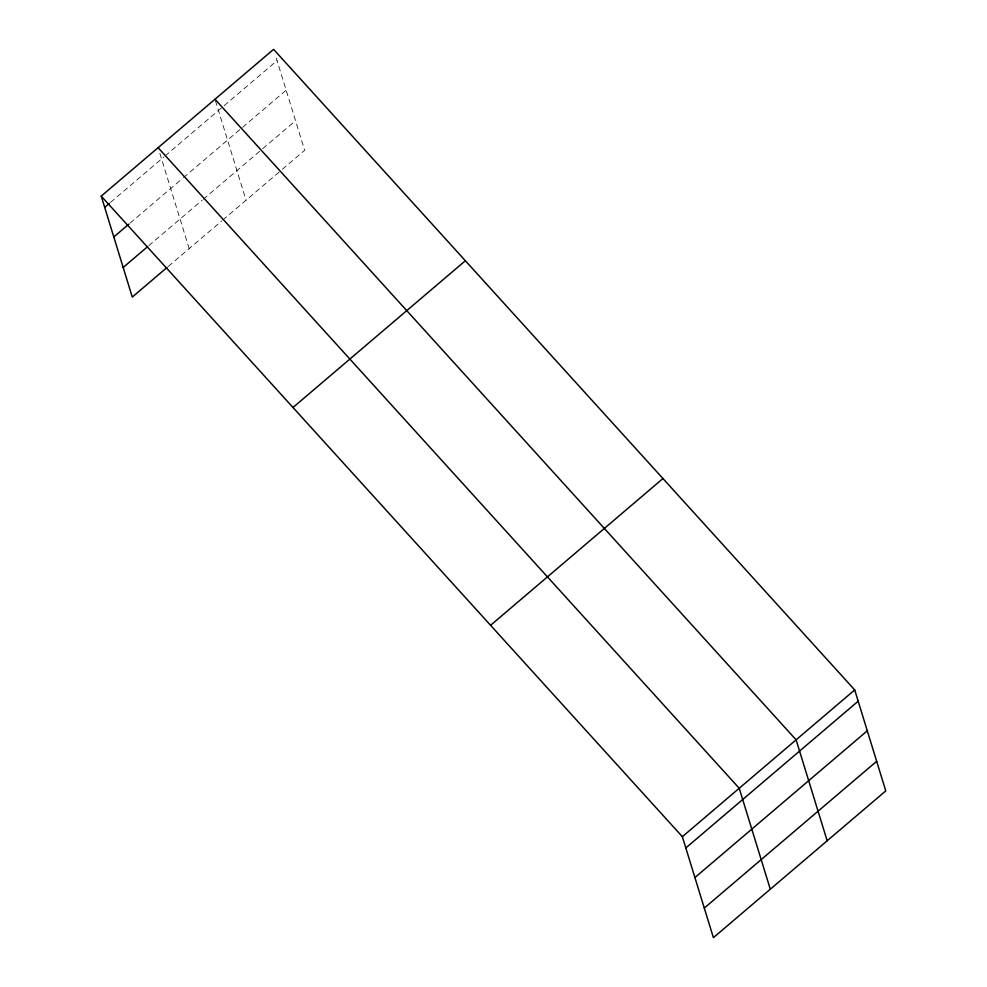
<?xml version="1.0" encoding="UTF-8"?>
<svg xmlns="http://www.w3.org/2000/svg" width="987" height="987" viewBox="0 0 987 987"><rect width="100%" height="100%" fill="white"/><g stroke="black" fill="none" stroke-linecap="round" stroke-linejoin="round"><path stroke-width="0.74" stroke-dasharray="4.93 3.7" d="M110.495 202.421L163.891 156.958M165.051 155.971L277.063 60.614M130.05 223.124L182.287 178.647M183.446 177.66L286.168 90.212M148.716 245.726L202.113 200.25M203.273 199.263L261.555 149.654M262.727 148.655L295.545 120.71M168.271 266.428L221.668 220.965M222.828 219.978L281.209 170.27M282.381 169.27L304.65 150.308L275.324 54.976M215.425 100.649L246.047 200.201M159.845 153.306L189.171 248.638"/><path stroke-width="1.48" d="M101.229 196.105L273.596 49.35L854.717 689.938L885.771 790.895L713.404 937.65L682.35 836.692L101.229 196.105L132.283 297.062L167.111 267.415M104.696 207.369L109.335 203.408M113.801 236.966L128.89 224.123M123.178 267.465L147.556 246.713M292.991 407.495L465.358 260.741M490.576 625.302L662.943 478.547M682.35 836.692L854.717 689.938M685.817 847.956L858.184 701.189M694.922 877.554L867.289 730.799M704.299 908.052L876.666 761.298M214.993 99.243L796.114 739.831L827.168 840.788M158.105 147.68L739.226 788.268L770.292 889.225"/></g></svg>
